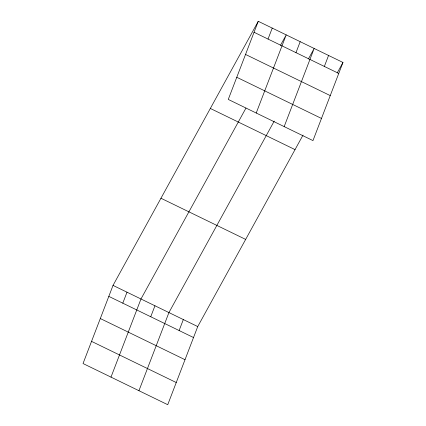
<?xml version="1.0" encoding="UTF-8"?>
<svg xmlns="http://www.w3.org/2000/svg" width="426" height="426" viewBox="0 0 426 426"><rect width="100%" height="100%" fill="white"/><g stroke="black" fill="none" stroke-linecap="round" stroke-linejoin="round"><path stroke-width="0.64" d="M258.262 21.3L228.267 99.434L312.972 140.601L342.967 62.462L258.262 21.3L113.028 285.399L83.033 363.538L167.737 404.7L197.733 326.566L303.024 135.09M122.794 303.163L127.007 292.193M110.989 377.122L140.979 298.983L245.956 108.092M150.745 316.747L154.957 305.777M268.029 39.064L272.241 28.095M138.94 390.706L168.93 312.567L274.227 121.096M256.223 113.018L286.213 34.884L280.462 45.342M179.117 330.539L183.329 319.564M295.979 52.648L300.192 41.679M284.174 126.607L314.164 48.468L308.413 58.926M324.351 66.44L328.568 55.465M337.216 72.921L342.967 62.462M254.05 32.275L338.755 73.437M245.541 54.437L330.246 95.6M236.776 77.271L321.481 118.439M210.337 108.454L295.037 149.617M160.953 198.244L245.658 239.412M113.028 285.399L197.733 326.566M108.816 296.374L193.521 337.536M100.307 318.536L185.012 359.698M91.542 341.37L176.247 382.537"/></g></svg>
